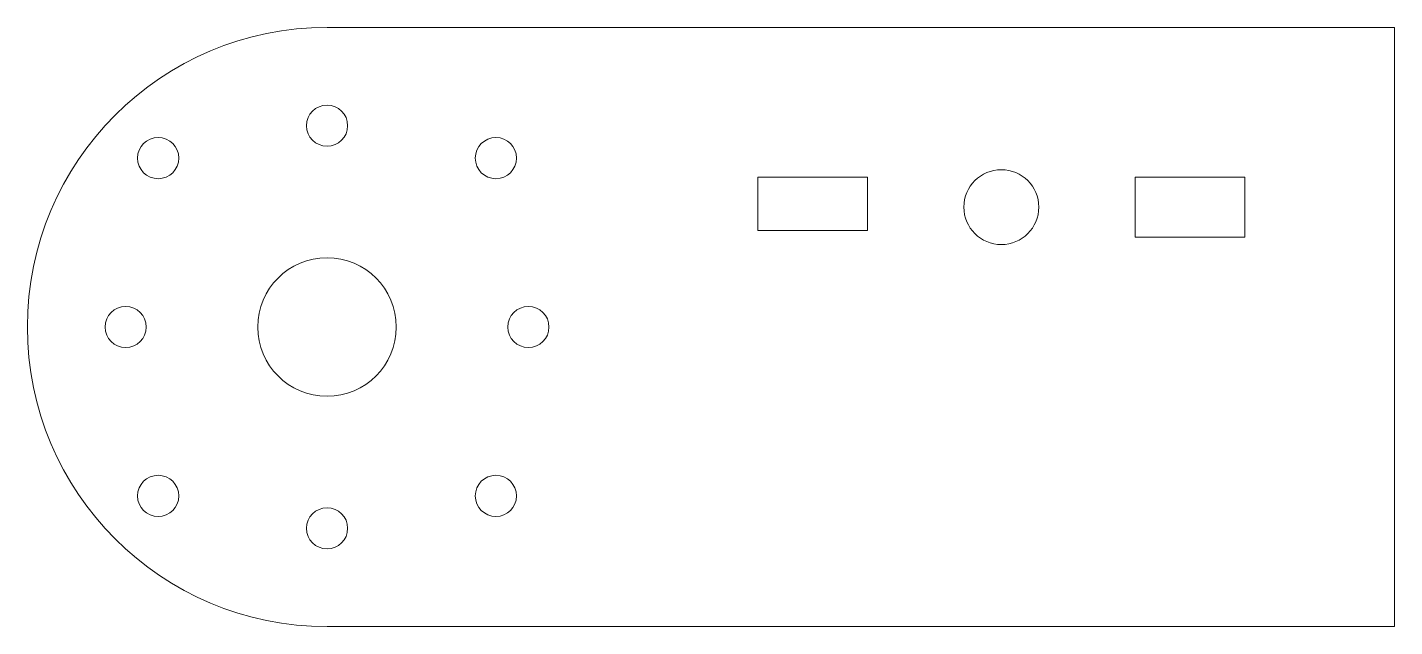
# Model space of a CAD drawing. Header units: millimetres. Extents: x 3 to 76, y 0 to 32.
import ezdxf

# ---------------------------------------------------------------- set-up
doc = ezdxf.new("R2010")
doc.units = ezdxf.units.MM

msp = doc.modelspace()

# ---------------------------------------------------------------- linework, layer by layer
at = {"color": 7, "linetype": 'Continuous', "lineweight": 15}
for p, q in [((76, 32), (19, 32)), ((76, 0), (76, 32)), ((47.85, 24), (42, 24)), ((42, 24), (42, 21.15)), ((47.85, 21.15), (47.85, 24)), ((68, 24), (62.15, 24)), ((62.15, 24), (62.15, 20.8)), ((68, 20.8), (68, 24)), ((42, 21.15), (47.85, 21.15)), ((62.15, 20.8), (68, 20.8)), ((19, 0), (76, 0))]:
    msp.add_line(p, q, dxfattribs=at)
for centre, radius in [((19, 26.75), 1.1), ((9.984, 25.016), 1.1), ((28.016, 25.016), 1.1), ((55, 22.4), 2), ((19, 16), 3.7), ((8.25, 16), 1.1), ((29.75, 16), 1.1), ((9.984, 6.984), 1.1), ((28.016, 6.984), 1.1), ((19, 5.25), 1.1)]:
    msp.add_circle(centre, radius, dxfattribs=at)
msp.add_arc((19, 16), 16, 90, 270, dxfattribs=at)

doc.saveas('drawing.dxf')
